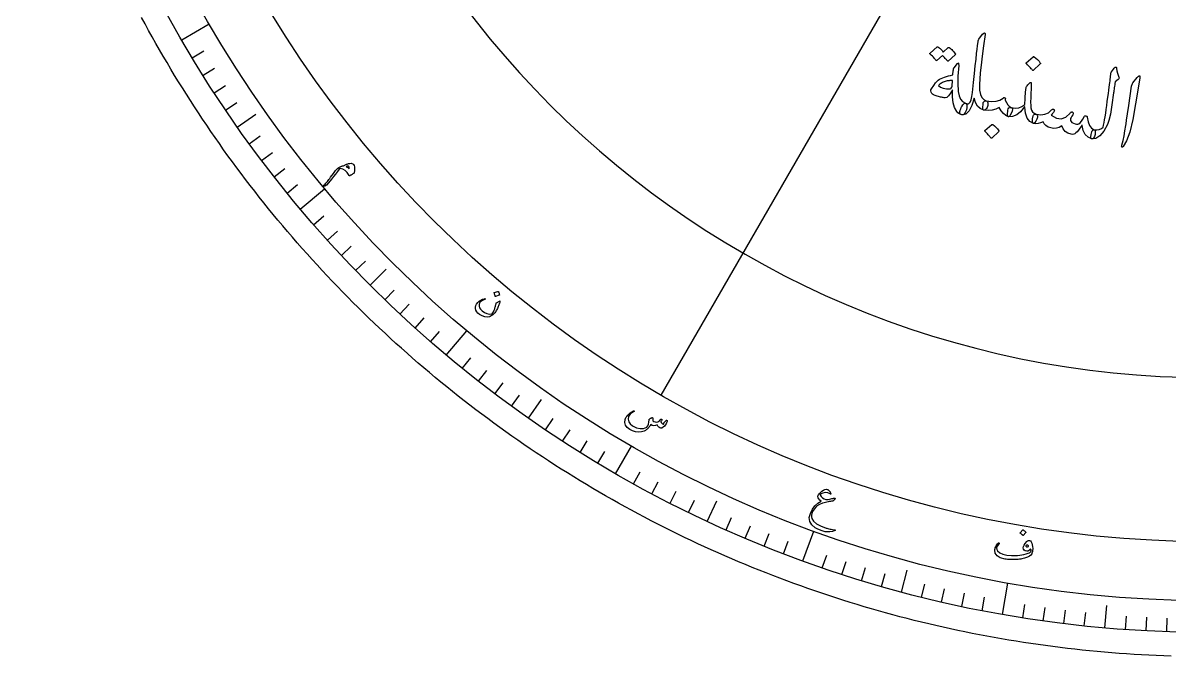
# Model space of a CAD drawing. Header units: millimetres. Extents: x -56 to 56, y -56 to 72.
# Drawn here: x -54.4 to -1.8, y -55.5 to -26.4 of the extents above; entities that cross this region are included whole.
import ezdxf

# ---------------------------------------------------------------- set-up
doc = ezdxf.new("R2010")
doc.units = ezdxf.units.MM
for name, color, linetype in [('CUT_OUTER', 1, 'Continuous'), ('ENGRAVE', 7, 'Continuous'), ('ENGRAVE_FINE', 8, 'Continuous'), ('TEXT', 5, 'Continuous')]:
    doc.layers.add(name, color=color, linetype=linetype)

msp = doc.modelspace()

# ---------------------------------------------------------------- linework, layer by layer
at = {"layer": 'CUT_OUTER'}
msp.add_lwpolyline([(-1.7025, -55.4739), (-2.0428, -55.4624), (-2.3831, -55.4488), (-2.7233, -55.4331), (-3.0633, -55.4154), (-3.4033, -55.3956), (-3.7431, -55.3736), (-4.0828, -55.3496), (-4.4224, -55.3235), (-4.7618, -55.2953), (-5.1009, -55.2651), (-5.44, -55.2328), (-5.7788, -55.1983), (-6.1173, -55.1618), (-6.4557, -55.1233), (-6.7938, -55.0826), (-7.1316, -55.0399), (-7.4692, -54.9951), (-7.8065, -54.9482), (-8.1435, -54.8993), (-8.4802, -54.8483), (-8.8166, -54.7952), (-9.1527, -54.7401), (-9.4884, -54.6829), (-9.8237, -54.6237), (-10.1587, -54.5624), (-10.4933, -54.499), (-10.8275, -54.4336), (-11.1613, -54.3661), (-11.4947, -54.2966), (-11.8276, -54.2251), (-12.1601, -54.1515), (-12.4922, -54.0758), (-12.8237, -53.9982), (-13.1548, -53.9185), (-13.4854, -53.8367), (-13.8155, -53.753), (-14.145, -53.6672), (-14.4741, -53.5794), (-14.8026, -53.4896), (-15.1305, -53.3977), (-15.4578, -53.3039), (-15.7846, -53.208), (-16.1108, -53.1102), (-16.4364, -53.0103), (-16.7613, -52.9085), (-17.0857, -52.8046), (-17.4093, -52.6988), (-17.7324, -52.591), (-18.0547, -52.4812), (-18.3764, -52.3694), (-18.6974, -52.2557), (-19.0177, -52.14), (-19.3372, -52.0223), (-19.6561, -51.9027), (-19.9742, -51.7811), (-20.2915, -51.6576), (-20.6081, -51.5321), (-20.9239, -51.4047), (-21.2389, -51.2753), (-21.5532, -51.144), (-21.8666, -51.0108), (-22.1791, -50.8757), (-22.4909, -50.7386), (-22.8018, -50.5997), (-23.1118, -50.4588), (-23.421, -50.3161), (-23.7293, -50.1714), (-24.0367, -50.0249), (-24.3432, -49.8764), (-24.6488, -49.7261), (-24.9534, -49.5739), (-25.2571, -49.4199), (-25.5599, -49.264), (-25.8617, -49.1062), (-26.1625, -48.9466), (-26.4624, -48.7852), (-26.7612, -48.6219), (-27.059, -48.4568), (-27.3558, -48.2898), (-27.6516, -48.1211), (-27.9464, -47.9505), (-28.2401, -47.7781), (-28.5327, -47.6039), (-28.8243, -47.428), (-29.1147, -47.2502), (-29.4041, -47.0707), (-29.6924, -46.8894), (-29.9795, -46.7063), (-30.2655, -46.5215), (-30.5504, -46.3349), (-30.8341, -46.1466), (-31.1167, -45.9565), (-31.3981, -45.7647), (-31.6783, -45.5712), (-31.9574, -45.376), (-32.2352, -45.179), (-32.5118, -44.9804), (-32.7872, -44.78), (-33.0613, -44.578), (-33.3342, -44.3743), (-33.6059, -44.1689), (-33.8762, -43.9619), (-34.1454, -43.7532), (-34.4132, -43.5429), (-34.6797, -43.3309), (-34.9449, -43.1173), (-35.2088, -42.9021), (-35.4714, -42.6852), (-35.7327, -42.4668), (-35.9925, -42.2467), (-36.2511, -42.0251), (-36.5083, -41.8019), (-36.7641, -41.5771), (-37.0185, -41.3507), (-37.2715, -41.1228), (-37.5231, -40.8933), (-37.7734, -40.6623), (-38.0221, -40.4298), (-38.2695, -40.1957), (-38.5154, -39.9601), (-38.7599, -39.7231), (-39.0029, -39.4845), (-39.2444, -39.2444), (-39.4845, -39.0029), (-39.7231, -38.7599), (-39.9601, -38.5154), (-40.1957, -38.2695), (-40.4298, -38.0221), (-40.6623, -37.7734), (-40.8933, -37.5231), (-41.1228, -37.2715), (-41.3507, -37.0185), (-41.5771, -36.7641), (-41.8019, -36.5083), (-42.0251, -36.2511), (-42.2467, -35.9925), (-42.4668, -35.7327), (-42.6852, -35.4714), (-42.9021, -35.2088), (-43.1173, -34.9449), (-43.3309, -34.6797), (-43.5429, -34.4132), (-43.7532, -34.1454), (-43.9619, -33.8762), (-44.1689, -33.6059), (-44.3743, -33.3342), (-44.578, -33.0613), (-44.78, -32.7872), (-44.9804, -32.5118), (-45.179, -32.2352), (-45.376, -31.9574), (-45.5712, -31.6783), (-45.7647, -31.3981), (-45.9565, -31.1167), (-46.1466, -30.8341), (-46.3349, -30.5504), (-46.5215, -30.2655), (-46.7063, -29.9795), (-46.8894, -29.6924), (-47.0707, -29.4041), (-47.2502, -29.1147), (-47.428, -28.8243), (-47.6039, -28.5327), (-47.7781, -28.2401), (-47.9505, -27.9464), (-48.1211, -27.6516), (-48.2898, -27.3558), (-48.4568, -27.059), (-48.6219, -26.7612), (-48.7852, -26.4624), (-48.9466, -26.1625)], dxfattribs=at)
at = {"layer": 'ENGRAVE'}
for points in [[(0, 0), (-25.1138, -43.4983)], [(-47.1031, -27.195), (-45.8414, -26.4666)], [(-44.5537, -31.1968), (-43.7012, -30.5999)], [(-41.6652, -34.9612), (-40.5491, -34.0248)], [(-38.4595, -38.4595), (-37.7237, -37.7237)], [(-34.9612, -41.6652), (-34.0248, -40.5491)], [(-31.1968, -44.5537), (-30.5999, -43.7012)], [(-27.195, -47.1031), (-26.4666, -45.8414)], [(-22.9862, -49.2941), (-22.5464, -48.351)], [(-18.6025, -51.1099), (-18.1042, -49.7409)], [(-14.0772, -52.5367), (-13.8078, -51.5315)], [(-9.4447, -53.5637), (-9.1917, -52.129)], [(-4.7404, -54.183), (-4.6497, -53.1464)]]:
    msp.add_lwpolyline(points, dxfattribs=at)
for radius in [54.39, 54.39, 52.9331, 50.2275, 50.2275]:
    msp.add_circle((0, 0), radius, dxfattribs=at)
msp.add_arc((0, 0), 42.6934, 180, 270, dxfattribs=at)
at = {"layer": 'ENGRAVE_FINE'}
for points in [[(-46.6213, -28.0129), (-46.0861, -27.6913)], [(-46.1253, -28.8223), (-45.5958, -28.4914)], [(-45.6153, -29.6229), (-45.0916, -29.2829)], [(-45.0914, -30.4145), (-44.5737, -30.0654)], [(-44.0024, -31.9696), (-43.4973, -31.6026)], [(-43.4378, -32.7327), (-42.9391, -32.357)], [(-42.8599, -33.4858), (-42.3679, -33.1014)], [(-42.269, -34.2287), (-41.7837, -33.8358)], [(-41.0487, -35.6831), (-40.5774, -35.2734)], [(-40.4196, -36.394), (-39.9556, -35.9762)], [(-39.7783, -37.0939), (-39.3217, -36.6681)], [(-39.1249, -37.7825), (-38.6758, -37.3487)], [(-37.7825, -39.1249), (-37.3487, -38.6758)], [(-37.0939, -39.7783), (-36.6681, -39.3217)], [(-36.394, -40.4196), (-35.9762, -39.9556)], [(-35.6831, -41.0487), (-35.2734, -40.5774)], [(-34.2287, -42.269), (-33.8358, -41.7837)], [(-33.4858, -42.8599), (-33.1014, -42.3679)], [(-32.7327, -43.4378), (-32.357, -42.9391)], [(-31.9696, -44.0024), (-31.6026, -43.4973)], [(-30.4145, -45.0914), (-30.0654, -44.5737)], [(-29.6229, -45.6153), (-29.2829, -45.0916)], [(-28.8223, -46.1253), (-28.4914, -45.5958)], [(-28.0129, -46.6213), (-27.6913, -46.0861)], [(-26.3688, -47.5706), (-26.0661, -47.0245)], [(-25.5346, -48.0235), (-25.2414, -47.4722)], [(-24.6925, -48.4618), (-24.4091, -47.9055)], [(-23.843, -48.8854), (-23.5693, -48.3242)], [(-22.1224, -49.6877), (-21.8684, -49.1173)], [(-21.2519, -50.0663), (-21.0079, -49.4915)], [(-20.3749, -50.4295), (-20.141, -49.8506)], [(-19.4916, -50.7774), (-19.2679, -50.1945)], [(-17.7077, -51.4268), (-17.5044, -50.8364)], [(-16.8074, -51.728), (-16.6145, -51.1341)], [(-15.9021, -52.0134), (-15.7195, -51.4163)], [(-14.9919, -52.283), (-14.8198, -51.6828)], [(-13.1581, -52.7744), (-13.0071, -52.1686)], [(-12.2351, -52.996), (-12.0946, -52.3876)], [(-11.3083, -53.2014), (-11.1785, -52.5907)], [(-10.3781, -53.3907), (-10.259, -52.7778)], [(-8.5085, -53.7204), (-8.4108, -53.1037)], [(-7.5696, -53.8607), (-7.4827, -53.2424)], [(-6.6285, -53.9846), (-6.5524, -53.3649)], [(-5.6853, -54.092), (-5.62, -53.4711)], [(-3.7941, -54.2575), (-3.7505, -53.6347)], [(-2.8466, -54.3155), (-2.8139, -53.6919)], [(-1.8982, -54.3569), (-1.8764, -53.7329)]]:
    msp.add_lwpolyline(points, dxfattribs=at)
at = {"layer": 'TEXT'}
for points in [[(-11.3087, -30.2511), (-11.2634, -30.1758), (-11.22, -30.1264), (-11.1785, -30.1029), (-11.1389, -30.1054), (-11.0885, -30.123), (-11.0465, -30.1314), (-11.0126, -30.1307), (-10.987, -30.1209), (-10.9305, -30.0577), (-10.8837, -29.9511), (-10.8466, -29.8009), (-10.8192, -29.6073), (-10.7706, -29.1505), (-10.7269, -28.7439), (-10.6882, -28.3875), (-10.6544, -28.0814), (-10.6259, -27.8255), (-10.603, -27.6196), (-10.5857, -27.4639), (-10.5739, -27.3582), (-10.5629, -27.2891), (-10.5502, -27.2325), (-10.5359, -27.1882), (-10.5198, -27.1563), (-10.3511, -26.9399), (-10.2961, -26.8945), (-10.2596, -26.8801), (-10.2413, -26.8966), (-10.2415, -26.9441), (-10.3134, -27.4766), (-10.3735, -27.9485), (-10.4217, -28.3597), (-10.4581, -28.7102), (-10.4832, -29.0002), (-10.4979, -29.2298), (-10.502, -29.399), (-10.4957, -29.5078), (-10.4525, -29.6955), (-10.3869, -29.8389), (-10.2986, -29.938), (-10.1878, -29.9929), (-10.153, -30.0107), (-10.1282, -30.0428), (-10.1136, -30.0892), (-10.1091, -30.1498), (-10.1132, -30.2038), (-10.1259, -30.2548), (-10.1473, -30.3028), (-10.1773, -30.3479), (-10.2103, -30.3831), (-10.2419, -30.4061), (-10.2722, -30.4169), (-10.301, -30.4154), (-10.4592, -30.346), (-10.5862, -30.2308), (-10.6821, -30.0699), (-10.7469, -29.8632), (-10.8528, -30.2128), (-10.9756, -30.4586), (-11.1152, -30.6005), (-11.2716, -30.6384), (-11.3079, -30.6331), (-11.338, -30.6232), (-11.3618, -30.6086), (-11.3793, -30.5895), (-11.3935, -30.5614), (-11.3992, -30.5275), (-11.3964, -30.4877), (-11.3851, -30.442), (-11.3758, -30.4169), (-11.3667, -30.3922), (-11.3576, -30.3677), (-11.3486, -30.3436), (-11.3394, -30.3198), (-11.3297, -30.2964), (-11.3195, -30.2735), (-11.3087, -30.2511)], [(-11.9283, -27.5489), (-11.9208, -27.5446), (-11.9117, -27.5432), (-11.9008, -27.5449), (-11.8882, -27.5495), (-11.8466, -27.5792), (-11.807, -27.6103), (-11.7693, -27.6427), (-11.7335, -27.6765), (-11.6995, -27.7121), (-11.667, -27.7497), (-11.6359, -27.7895), (-11.6064, -27.8313), (-11.6017, -27.843), (-11.6012, -27.8541), (-11.605, -27.8648), (-11.6131, -27.8749), (-11.934, -28.1713), (-11.9415, -28.1743), (-11.9506, -28.1719), (-11.9613, -28.164), (-11.9738, -28.1506), (-11.9817, -28.1392), (-11.9953, -28.1228), (-12.0144, -28.1015), (-12.0391, -28.0752), (-12.0697, -28.0436), (-12.1062, -28.0063), (-12.1488, -27.9633), (-12.1974, -27.9146), (-12.45, -28.1438), (-12.4605, -28.1501), (-12.4716, -28.1493), (-12.4833, -28.1414), (-12.4957, -28.1265), (-12.5064, -28.1136), (-12.5234, -28.0939), (-12.5469, -28.0675), (-12.5767, -28.0343), (-12.6134, -27.9943), (-12.6577, -27.9472), (-12.7096, -27.893), (-12.769, -27.8318), (-12.7744, -27.8228), (-12.7758, -27.8149), (-12.773, -27.8081), (-12.7661, -27.8024), (-12.4442, -27.5213), (-12.4368, -27.517), (-12.4276, -27.5157), (-12.4168, -27.5173), (-12.4042, -27.522), (-12.3683, -27.5453), (-12.3341, -27.5703), (-12.3016, -27.5971), (-12.2709, -27.6256), (-12.2418, -27.6556), (-12.2143, -27.6867), (-12.1884, -27.719), (-12.164, -27.7524)], [(-11.4682, -29.5693), (-11.4335, -29.7613), (-11.367, -29.9147), (-11.2688, -30.0294), (-11.1389, -30.1054), (-11.1037, -30.128), (-11.0803, -30.1638), (-11.0686, -30.2129), (-11.0686, -30.2752), (-11.0728, -30.3071), (-11.0782, -30.3393), (-11.0851, -30.3717), (-11.0932, -30.4044), (-11.1032, -30.437), (-11.1155, -30.4689), (-11.1302, -30.5002), (-11.1472, -30.5309), (-11.1793, -30.5802), (-11.2099, -30.6147), (-11.2391, -30.6346), (-11.2669, -30.6397), (-11.3453, -30.6187), (-11.4169, -30.5844), (-11.4819, -30.5368), (-11.5401, -30.4759), (-11.6376, -30.3023), (-11.7029, -30.0788), (-11.736, -29.8054), (-11.7368, -29.4822), (-11.8304, -29.6484), (-11.9184, -29.7657), (-12.0009, -29.8341), (-12.0779, -29.8538), (-12.1159, -29.8505), (-12.1556, -29.8455), (-12.197, -29.8388), (-12.2402, -29.8304), (-12.2854, -29.8202), (-12.333, -29.8081), (-12.3828, -29.7941), (-12.4351, -29.7782), (-12.5302, -29.7458), (-12.602, -29.7158), (-12.6506, -29.6883), (-12.676, -29.6633), (-12.7116, -29.6003), (-12.7276, -29.5413), (-12.7239, -29.4863), (-12.7005, -29.4353), (-12.5962, -29.2846), (-12.5097, -29.1694), (-12.4409, -29.0897), (-12.3897, -29.0456), (-12.3255, -29.0055), (-12.2558, -28.9682), (-12.1805, -28.9337), (-12.0996, -28.9019), (-12.0132, -28.8728), (-11.9212, -28.8465), (-11.8237, -28.823), (-11.7206, -28.8022), (-11.6985, -28.6068), (-11.6946, -28.5836), (-11.6909, -28.5623), (-11.6874, -28.5428), (-11.6841, -28.5251), (-11.6804, -28.5094), (-11.6757, -28.4959), (-11.67, -28.4845), (-11.6632, -28.4753), (-11.5102, -28.2798), (-11.4833, -28.2556), (-11.4639, -28.262), (-11.4522, -28.2992), (-11.448, -28.367), (-11.4641, -28.5356), (-11.476, -28.6991), (-11.4837, -28.8575), (-11.4871, -29.0107), (-11.487, -29.1585), (-11.4838, -29.3009), (-11.4775, -29.4378), (-11.4682, -29.5693)], [(-8.0256, -27.9706), (-8.0182, -27.9663), (-8.009, -27.965), (-7.9981, -27.9666), (-7.9855, -27.9713), (-7.9042, -28.0327), (-7.8303, -28.1009), (-7.7639, -28.1759), (-7.705, -28.2578), (-7.7002, -28.2691), (-7.6995, -28.2794), (-7.7029, -28.2885), (-7.7104, -28.2966), (-8.0267, -28.5943), (-8.0371, -28.6006), (-8.0483, -28.5998), (-8.06, -28.592), (-8.0723, -28.577), (-8.083, -28.5641), (-8.1001, -28.5444), (-8.1235, -28.518), (-8.1533, -28.4849), (-8.1901, -28.4448), (-8.2344, -28.3977), (-8.2862, -28.3436), (-8.3456, -28.2824), (-8.3532, -28.2728), (-8.356, -28.2645), (-8.3541, -28.2575), (-8.3475, -28.2517)], [(-4.4423, -28.664), (-4.3901, -28.5959), (-4.3491, -28.5418), (-4.3195, -28.5016), (-4.3012, -28.4754), (-4.288, -28.4591), (-4.2739, -28.4487), (-4.2589, -28.4443), (-4.2429, -28.4457), (-4.2264, -28.4533), (-4.2143, -28.4659), (-4.2068, -28.4837), (-4.2038, -28.5065), (-4.1918, -28.6176), (-4.1694, -28.7208), (-4.1367, -28.816), (-4.0938, -28.9033), (-4.0825, -28.9306), (-4.0844, -28.9574), (-4.0993, -28.9839), (-4.1274, -29.0101), (-4.2697, -29.1279), (-4.2801, -29.195), (-4.2902, -29.2608), (-4.3, -29.3255), (-4.3095, -29.389), (-4.3186, -29.4514), (-4.3275, -29.5125), (-4.336, -29.5725), (-4.3442, -29.6313), (-4.4206, -30.1757), (-4.4913, -30.5983), (-4.5565, -30.8992), (-4.6161, -31.0782), (-4.7932, -31.3846), (-4.9742, -31.5974), (-5.159, -31.7168), (-5.3477, -31.7427), (-5.3524, -31.7414), (-5.3571, -31.7401), (-5.3618, -31.7389), (-5.3665, -31.7376), (-5.3873, -31.7037), (-5.389, -31.6385), (-5.3716, -31.5419), (-5.3351, -31.4139), (-5.318, -31.3676), (-5.2955, -31.3365), (-5.2677, -31.3206), (-5.2345, -31.3201), (-5.109, -31.3283), (-4.9982, -31.3117), (-4.9023, -31.2704), (-4.8211, -31.2044), (-4.7987, -31.1051), (-4.7759, -30.9913), (-4.7528, -30.8632), (-4.7292, -30.7208), (-4.7051, -30.5646), (-4.6804, -30.3955), (-4.655, -30.2132), (-4.629, -30.018), (-4.6019, -29.8265), (-4.578, -29.6542), (-4.5575, -29.5012), (-4.5402, -29.3675), (-4.5256, -29.2531), (-4.5131, -29.1583), (-4.5027, -29.0831), (-4.4944, -29.0275), (-4.4696, -28.7473), (-4.464, -28.7205), (-4.4576, -28.6977), (-4.4503, -28.6788), (-4.4423, -28.664)], [(-3.2653, -28.9291), (-3.1971, -28.8542), (-3.1529, -28.8334), (-3.1325, -28.8665), (-3.136, -28.9536), (-3.3363, -30.1329), (-3.4612, -30.8561), (-3.5979, -31.424), (-3.7465, -31.8364), (-3.9069, -32.0935), (-3.9286, -32.1122), (-3.9457, -32.1208), (-3.9582, -32.1194), (-3.9661, -32.1078), (-3.9706, -32.0918), (-3.9717, -32.0724), (-3.9693, -32.0494), (-3.9635, -32.023), (-3.909, -31.8196), (-3.8606, -31.6014), (-3.8183, -31.3684), (-3.7821, -31.1205), (-3.7714, -31.0561), (-3.7444, -30.8815), (-3.7012, -30.5968), (-3.6416, -30.202), (-3.5172, -29.3245), (-3.5075, -29.2787), (-3.4939, -29.2377), (-3.4767, -29.2014), (-3.4557, -29.1699)], [(-11.7391, -29.0589), (-11.7752, -29.0599), (-11.8128, -29.0618), (-11.8519, -29.0645), (-11.8925, -29.0681), (-11.9345, -29.0735), (-11.9779, -29.0817), (-12.0227, -29.0927), (-12.0689, -29.1064), (-12.1141, -29.1204), (-12.1575, -29.1367), (-12.199, -29.1555), (-12.2386, -29.1766), (-12.2761, -29.2003), (-12.3111, -29.2264), (-12.3436, -29.2551), (-12.3737, -29.2864), (-12.2796, -29.3635), (-12.1604, -29.4152), (-12.0162, -29.4416), (-11.8469, -29.4426), (-11.8177, -29.4319), (-11.7924, -29.4082), (-11.7712, -29.3714), (-11.7541, -29.3216)], [(-8.3595, -29.3857), (-8.3527, -29.3652), (-8.3366, -29.3378), (-8.311, -29.3034), (-8.2761, -29.2622), (-8.2403, -29.2236), (-8.2109, -29.1928), (-8.1881, -29.1697), (-8.1717, -29.1543), (-8.146, -29.1454), (-8.1286, -29.1532), (-8.1194, -29.1777), (-8.1185, -29.2188), (-8.12, -29.2463), (-8.1214, -29.2791), (-8.1227, -29.3172), (-8.1238, -29.3608), (-8.1254, -29.4093), (-8.1278, -29.4623), (-8.1311, -29.5198), (-8.1352, -29.5817), (-8.1455, -29.8419), (-8.149, -30.051), (-8.1458, -30.2092), (-8.1358, -30.3162), (-8.1053, -30.416), (-8.056, -30.4974), (-7.988, -30.5606), (-7.9013, -30.6055), (-7.8763, -30.6179), (-7.8564, -30.6352), (-7.8416, -30.6574), (-7.8319, -30.6845), (-7.827, -30.7179), (-7.8301, -30.7529), (-7.8412, -30.7896), (-7.8602, -30.8279), (-7.9084, -30.9207), (-7.9501, -30.985), (-7.9855, -31.0208), (-8.0145, -31.0281), (-8.1899, -30.9374), (-8.3149, -30.7828), (-8.3894, -30.5644), (-8.4135, -30.2821), (-8.4154, -30.2718), (-8.4182, -30.267), (-8.4219, -30.2676), (-8.4263, -30.2736), (-8.6063, -30.4921), (-8.7885, -30.6395), (-8.9732, -30.7159), (-9.1601, -30.7211), (-9.1793, -30.7141), (-9.1934, -30.6996), (-9.2023, -30.6777), (-9.2061, -30.6484), (-9.2056, -30.608), (-9.2031, -30.5574), (-9.1984, -30.4967), (-9.1917, -30.4258), (-9.1764, -30.3592), (-9.1471, -30.3157), (-9.104, -30.2955), (-9.0469, -30.2986), (-8.8602, -30.3237), (-8.6937, -30.3089), (-8.5472, -30.2541), (-8.4208, -30.1594), (-8.415, -30.1446), (-8.4106, -30.1118), (-8.4077, -30.061), (-8.4062, -29.9922), (-8.4054, -29.9496), (-8.4029, -29.8975), (-8.3987, -29.8357), (-8.393, -29.7642), (-8.3859, -29.6834), (-8.378, -29.5934), (-8.3692, -29.4942), (-8.3595, -29.3857)], [(-9.0469, -30.2986), (-9.0129, -30.3206), (-8.989, -30.3405), (-8.9752, -30.3584), (-8.9715, -30.3741), (-8.9737, -30.3962), (-8.9794, -30.4223), (-8.9888, -30.4525), (-9.0017, -30.4868), (-9.0499, -30.595), (-9.0924, -30.6701), (-9.1291, -30.7121), (-9.1601, -30.7211), (-9.2821, -30.6693), (-9.3945, -30.5816), (-9.4973, -30.4581), (-9.5905, -30.2989), (-9.7421, -30.3812), (-9.9119, -30.4279), (-10.0997, -30.4388), (-10.3057, -30.4142), (-10.326, -30.404), (-10.3398, -30.3862), (-10.3471, -30.3606), (-10.3479, -30.3274), (-10.3326, -30.1201), (-10.3308, -30.097), (-10.3227, -30.0737), (-10.3082, -30.0502), (-10.2874, -30.0266), (-10.2662, -30.0096), (-10.2433, -29.9981), (-10.2188, -29.9921), (-10.1925, -29.9916), (-9.946, -30.0199), (-9.7342, -30.0087), (-9.557, -29.9581), (-9.4146, -29.8679), (-9.3973, -29.8549), (-9.3789, -29.8473), (-9.3594, -29.845), (-9.3388, -29.848), (-9.321, -29.8556), (-9.31, -29.867), (-9.3056, -29.8824), (-9.3079, -29.9015), (-9.312, -29.9193), (-9.3143, -29.935), (-9.3149, -29.9487), (-9.3136, -29.9604), (-9.2601, -30.0763), (-9.1978, -30.1713), (-9.1267, -30.2454), (-9.0469, -30.2986)], [(-7.2098, -30.4285), (-7.1882, -30.4069), (-7.167, -30.3909), (-7.1459, -30.3805), (-7.1252, -30.3757), (-7.1059, -30.3768), (-7.0896, -30.384), (-7.0762, -30.3973), (-7.0657, -30.4168), (-7.061, -30.4404), (-7.0651, -30.466), (-7.0778, -30.4937), (-7.0993, -30.5235), (-7.1131, -30.5378), (-7.1267, -30.5527), (-7.1401, -30.5683), (-7.1534, -30.5845), (-7.1671, -30.601), (-7.1817, -30.6172), (-7.1971, -30.6332), (-7.2135, -30.6489), (-6.9688, -30.7865), (-6.7414, -30.8169), (-6.5312, -30.7402), (-6.3382, -30.5564), (-6.317, -30.5347), (-6.2966, -30.5184), (-6.277, -30.5076), (-6.2583, -30.5023), (-6.239, -30.5031), (-6.2225, -30.5094), (-6.2087, -30.5213), (-6.1976, -30.5387), (-6.1916, -30.5598), (-6.193, -30.5827), (-6.2019, -30.6074), (-6.2181, -30.6338), (-6.2608, -30.6969), (-6.2923, -30.7511), (-6.3126, -30.7963), (-6.3216, -30.8325), (-6.3193, -30.8882), (-6.296, -30.9388), (-6.2519, -30.9843), (-6.1869, -31.0246), (-6.1126, -31.0546), (-6.045, -31.0677), (-5.9842, -31.0639), (-5.9302, -31.0431), (-5.8765, -30.9999), (-5.8166, -30.9289), (-5.7504, -30.8299), (-5.6781, -30.7031), (-5.6684, -30.688), (-5.6541, -30.6793), (-5.6352, -30.6768), (-5.6116, -30.6806), (-5.5888, -30.6892), (-5.5719, -30.7013), (-5.561, -30.7168), (-5.556, -30.7358), (-5.5161, -30.9531), (-5.4484, -31.1231), (-5.353, -31.2459), (-5.2298, -31.3214), (-5.2051, -31.3406), (-5.1894, -31.3724), (-5.1828, -31.417), (-5.1852, -31.4742), (-5.1923, -31.5349), (-5.2045, -31.5885), (-5.2217, -31.6352), (-5.244, -31.6748), (-5.2697, -31.7098), (-5.2948, -31.7329), (-5.3192, -31.7443), (-5.343, -31.7439), (-5.5148, -31.6667), (-5.6452, -31.5384), (-5.7343, -31.3589), (-5.7819, -31.1281), (-5.784, -31.1162), (-5.7887, -31.1112), (-5.7958, -31.1131), (-5.8054, -31.1218), (-5.8846, -31.2437), (-5.955, -31.3422), (-6.0166, -31.4172), (-6.0694, -31.4688), (-6.1207, -31.5019), (-6.1732, -31.5227), (-6.2268, -31.5313), (-6.2815, -31.5277), (-6.4351, -31.4755), (-6.5589, -31.3942), (-6.653, -31.2838), (-6.7172, -31.1442), (-6.8393, -31.2128), (-6.9648, -31.2515), (-7.0936, -31.2604), (-7.2258, -31.2394), (-7.3462, -31.1949), (-7.4447, -31.1317), (-7.5212, -31.0499), (-7.5758, -30.9494), (-7.6903, -31.0046), (-7.8016, -31.0361), (-7.9096, -31.0439), (-8.0145, -31.0281), (-8.0495, -30.9977), (-8.0651, -30.9303), (-8.0613, -30.8259), (-8.0382, -30.6846), (-8.022, -30.644), (-7.9938, -30.6172), (-7.9535, -30.6044), (-7.9013, -30.6055), (-7.6805, -30.6288), (-7.4916, -30.6071), (-7.3347, -30.5403), (-7.2098, -30.4285)], [(-9.9255, -31.0797), (-9.918, -31.0754), (-9.9089, -31.074), (-9.898, -31.0757), (-9.8854, -31.0803), (-9.8041, -31.1418), (-9.7302, -31.21), (-9.6638, -31.285), (-9.6049, -31.3668), (-9.6001, -31.3782), (-9.5994, -31.3885), (-9.6028, -31.3976), (-9.6103, -31.4057), (-9.9265, -31.7034), (-9.937, -31.7097), (-9.9482, -31.7089), (-9.9599, -31.701), (-9.9722, -31.6861), (-9.9829, -31.6732), (-10, -31.6535), (-10.0234, -31.6271), (-10.0532, -31.5939), (-10.09, -31.5539), (-10.1343, -31.5068), (-10.1861, -31.4526), (-10.2455, -31.3914), (-10.253, -31.3819), (-10.2559, -31.3736), (-10.254, -31.3665), (-10.2474, -31.3608)], [(-39.6824, -32.9774), (-39.6543, -32.9612), (-39.6257, -32.9456), (-39.5967, -32.9309), (-39.5672, -32.9169), (-39.5373, -32.9039), (-39.5069, -32.8925), (-39.4762, -32.8824), (-39.4451, -32.8739), (-39.3853, -32.8624), (-39.334, -32.8592), (-39.291, -32.8643), (-39.2565, -32.8776), (-39.2181, -32.9099), (-39.191, -32.958), (-39.1749, -33.0221), (-39.1698, -33.1021), (-39.1701, -33.1255), (-39.171, -33.1489), (-39.1726, -33.1722), (-39.1749, -33.1954), (-39.1778, -33.2187), (-39.1813, -33.2421), (-39.1853, -33.2657), (-39.1898, -33.2894), (-39.1931, -33.3024), (-39.1978, -33.3133), (-39.2039, -33.3221), (-39.2115, -33.3289), (-39.2471, -33.3503), (-39.279, -33.3691), (-39.3072, -33.3855), (-39.3318, -33.3995), (-39.3523, -33.4108), (-39.3685, -33.4194), (-39.3802, -33.4252), (-39.3875, -33.4283), (-39.3984, -33.4298), (-39.4078, -33.4277), (-39.4156, -33.422), (-39.4219, -33.4126), (-39.5058, -33.2795), (-39.6027, -33.184), (-39.7129, -33.1261), (-39.8366, -33.1056), (-39.8486, -33.1068), (-39.8588, -33.1102), (-39.8673, -33.1158), (-39.8739, -33.1234), (-39.955, -33.2372), (-40.0412, -33.3535), (-40.1325, -33.4722), (-40.2288, -33.5934), (-40.3626, -33.7515), (-40.4659, -33.857), (-40.5388, -33.9096), (-40.5815, -33.9094), (-40.5867, -33.8992), (-40.5851, -33.8863), (-40.5766, -33.8706), (-40.5613, -33.8523), (-40.5268, -33.8169), (-40.4919, -33.779), (-40.4566, -33.7383), (-40.4209, -33.695), (-40.3847, -33.6494), (-40.348, -33.6016), (-40.3107, -33.5518), (-40.2728, -33.4999), (-40.1456, -33.3262), (-40.0403, -33.1938), (-39.9571, -33.1027), (-39.8962, -33.0527), (-39.8643, -33.0337), (-39.8337, -33.0177), (-39.8045, -33.0045), (-39.7766, -32.9942), (-39.7504, -32.9865), (-39.7259, -32.9812), (-39.7032, -32.9781), (-39.6824, -32.9774)], [(-39.5586, -33.0102), (-39.5408, -33.0195), (-39.5228, -33.03), (-39.5046, -33.0416), (-39.4863, -33.0544), (-39.4679, -33.0683), (-39.4495, -33.0831), (-39.4311, -33.0989), (-39.4127, -33.1157), (-39.4148, -33.0721), (-39.4209, -33.0381), (-39.431, -33.0138), (-39.4451, -32.999), (-39.4698, -32.988), (-39.497, -32.9862), (-39.5266, -32.9936), (-39.5586, -33.0102)], [(-32.5916, -38.74), (-32.5881, -38.7396), (-32.5845, -38.7407), (-32.5808, -38.7432), (-32.577, -38.747), (-32.5578, -38.7838), (-32.5425, -38.8218), (-32.5311, -38.8611), (-32.5237, -38.9016), (-32.5239, -38.9067), (-32.5254, -38.9106), (-32.5283, -38.9134), (-32.5325, -38.9152), (-32.7016, -38.9723), (-32.7066, -38.9728), (-32.7106, -38.9706), (-32.7136, -38.9657), (-32.7155, -38.958), (-32.7172, -38.9514), (-32.7201, -38.9411), (-32.7241, -38.9272), (-32.7293, -38.9097), (-32.7359, -38.8885), (-32.7439, -38.8633), (-32.7536, -38.8343), (-32.7647, -38.8012), (-32.7658, -38.7964), (-32.7654, -38.7928), (-32.7634, -38.7905), (-32.76, -38.7895)], [(-32.5036, -39.2054), (-32.5124, -39.242), (-32.5225, -39.2795), (-32.5339, -39.3179), (-32.5467, -39.3571), (-32.5611, -39.3972), (-32.5776, -39.4382), (-32.5961, -39.4802), (-32.6166, -39.523), (-32.6382, -39.5647), (-32.6613, -39.6047), (-32.6859, -39.643), (-32.712, -39.6796), (-32.7397, -39.7145), (-32.769, -39.7479), (-32.8, -39.7798), (-32.8326, -39.8101), (-32.8697, -39.8396), (-32.9073, -39.8642), (-32.9453, -39.8838), (-32.9839, -39.8984), (-33.0894, -39.917), (-33.1997, -39.9064), (-33.3145, -39.8666), (-33.4338, -39.7976), (-33.5104, -39.7362), (-33.5678, -39.6708), (-33.606, -39.6015), (-33.6248, -39.5284), (-33.6239, -39.4558), (-33.6057, -39.3853), (-33.5704, -39.317), (-33.5179, -39.2507), (-33.4511, -39.1901), (-33.3769, -39.1404), (-33.2953, -39.1015), (-33.2064, -39.0735), (-33.1946, -39.0718), (-33.1855, -39.0729), (-33.1792, -39.0769), (-33.1758, -39.0838), (-33.1748, -39.0928), (-33.179, -39.1007), (-33.1885, -39.1075), (-33.2032, -39.113), (-33.3053, -39.1567), (-33.3821, -39.2091), (-33.4335, -39.2702), (-33.4593, -39.3401), (-33.4599, -39.4133), (-33.4353, -39.4868), (-33.3853, -39.5606), (-33.3099, -39.6345), (-33.2045, -39.7067), (-33.0963, -39.7537), (-32.9854, -39.7757), (-32.8719, -39.7725), (-32.8689, -39.7716), (-32.8654, -39.7694), (-32.8616, -39.7659), (-32.8573, -39.7611), (-32.8275, -39.7205), (-32.7985, -39.6686), (-32.7701, -39.6054), (-32.7423, -39.5309), (-32.7296, -39.4924), (-32.7181, -39.4563), (-32.7079, -39.4225), (-32.699, -39.3911), (-32.6915, -39.362), (-32.6857, -39.3353), (-32.6815, -39.311), (-32.679, -39.2891), (-32.6772, -39.278), (-32.674, -39.2691), (-32.6694, -39.2623), (-32.6633, -39.2578), (-32.5226, -39.1817), (-32.5128, -39.1786), (-32.5064, -39.1815), (-32.5033, -39.1904), (-32.5036, -39.2054)], [(-24.873, -44.6623), (-24.8657, -44.6564), (-24.8587, -44.6531), (-24.8521, -44.6525), (-24.8458, -44.6545), (-24.839, -44.6594), (-24.8343, -44.6655), (-24.8316, -44.6727), (-24.831, -44.6811), (-24.8333, -44.7085), (-24.8413, -44.7396), (-24.8551, -44.7744), (-24.8746, -44.8129), (-24.9126, -44.8724), (-24.9565, -44.9245), (-25.0065, -44.9693), (-25.0625, -45.0067), (-25.0787, -45.0141), (-25.0942, -45.0183), (-25.109, -45.0191), (-25.1231, -45.0165), (-25.1675, -44.9953), (-25.2093, -44.9619), (-25.2487, -44.9164), (-25.2854, -44.8588), (-25.3639, -44.8944), (-25.439, -44.905), (-25.5108, -44.8906), (-25.5791, -44.8513), (-25.6023, -44.8868), (-25.6256, -44.9203), (-25.6492, -44.9518), (-25.6729, -44.9813), (-25.697, -45.0091), (-25.7215, -45.0353), (-25.7464, -45.0599), (-25.7718, -45.083), (-25.8223, -45.122), (-25.8781, -45.1527), (-25.9392, -45.1751), (-26.0056, -45.1893), (-26.1469, -45.1975), (-26.2827, -45.1819), (-26.4128, -45.1425), (-26.5372, -45.0794), (-26.6615, -44.9817), (-26.7399, -44.8714), (-26.7725, -44.7487), (-26.7593, -44.6139), (-26.7434, -44.572), (-26.7176, -44.5267), (-26.6821, -44.4778), (-26.6369, -44.4255), (-26.5822, -44.3712), (-26.5192, -44.3183), (-26.4482, -44.2667), (-26.369, -44.2165), (-26.3634, -44.2137), (-26.3579, -44.2126), (-26.3525, -44.2132), (-26.3473, -44.2154), (-26.3427, -44.2187), (-26.3393, -44.2225), (-26.337, -44.2268), (-26.3359, -44.2316), (-26.3366, -44.2371), (-26.3387, -44.2421), (-26.3422, -44.2466), (-26.3472, -44.2505), (-26.4504, -44.3187), (-26.5272, -44.3796), (-26.5774, -44.4332), (-26.6011, -44.4796), (-26.6161, -44.6042), (-26.5896, -44.717), (-26.5215, -44.8179), (-26.4119, -44.9066), (-26.2374, -44.9945), (-26.0701, -45.0352), (-25.9105, -45.0286), (-25.7588, -44.9749), (-25.7192, -44.9049), (-25.6884, -44.8246), (-25.6664, -44.7341), (-25.6532, -44.6333), (-25.6527, -44.6226), (-25.6508, -44.6139), (-25.6474, -44.6072), (-25.6425, -44.6024), (-25.622, -44.5884), (-25.6026, -44.5753), (-25.5844, -44.5632), (-25.5673, -44.552), (-25.5514, -44.5419), (-25.537, -44.5333), (-25.5238, -44.526), (-25.5121, -44.5201), (-25.5062, -44.5181), (-25.5015, -44.5186), (-25.4979, -44.5217), (-25.4955, -44.5273), (-25.4947, -44.5309), (-25.4938, -44.5363), (-25.4927, -44.5436), (-25.4916, -44.5526), (-25.4905, -44.5633), (-25.4898, -44.5756), (-25.4893, -44.5894), (-25.4892, -44.6048), (-25.4882, -44.6348), (-25.4858, -44.6575), (-25.4822, -44.6729), (-25.4773, -44.6809), (-25.4342, -44.7105), (-25.3845, -44.7285), (-25.3282, -44.7348), (-25.2655, -44.7296), (-25.2374, -44.7184), (-25.2023, -44.6939), (-25.1599, -44.6562), (-25.1105, -44.6052), (-25.1058, -44.6004), (-25.1002, -44.5972), (-25.0939, -44.5956), (-25.0867, -44.5956), (-25.0805, -44.5965), (-25.0753, -44.5986), (-25.071, -44.6018), (-25.0676, -44.6063), (-25.0672, -44.6209), (-25.0762, -44.6429), (-25.0948, -44.6721), (-25.1229, -44.7087), (-25.0998, -44.75), (-25.0702, -44.7853), (-25.034, -44.8145), (-24.9912, -44.8375), (-24.9846, -44.8244), (-24.9804, -44.8131), (-24.9787, -44.8036), (-24.9794, -44.7959), (-24.9808, -44.7882), (-24.9805, -44.7815), (-24.9784, -44.7757), (-24.9746, -44.771)], [(-17.5175, -47.8214), (-17.4853, -47.8241), (-17.4537, -47.8362), (-17.4226, -47.8576), (-17.392, -47.8885), (-17.3773, -47.9067), (-17.3641, -47.9245), (-17.3525, -47.9418), (-17.3424, -47.9587), (-17.3339, -47.9751), (-17.3268, -47.9907), (-17.3212, -48.0058), (-17.3171, -48.0201), (-17.3156, -48.0332), (-17.3203, -48.0392), (-17.3311, -48.0382), (-17.3482, -48.0302), (-17.4573, -47.9821), (-17.5698, -47.9688), (-17.686, -47.9902), (-17.806, -48.0463), (-17.8106, -48.0511), (-17.8127, -48.0572), (-17.8123, -48.0644), (-17.8095, -48.0728), (-17.7601, -48.1496), (-17.6985, -48.211), (-17.6248, -48.2569), (-17.539, -48.2874), (-17.5225, -48.2899), (-17.4999, -48.2898), (-17.4714, -48.2871), (-17.4369, -48.2817), (-17.3729, -48.2685), (-17.3165, -48.2569), (-17.2675, -48.2467), (-17.226, -48.2381), (-17.192, -48.2311), (-17.1654, -48.2257), (-17.1464, -48.2218), (-17.1347, -48.2196), (-17.1194, -48.2201), (-17.1134, -48.2266), (-17.1167, -48.2391), (-17.1292, -48.2577), (-17.1686, -48.3041), (-17.2005, -48.3377), (-17.2251, -48.3585), (-17.2421, -48.3665), (-17.2875, -48.3711), (-17.3362, -48.3778), (-17.3882, -48.3867), (-17.4436, -48.3976), (-17.5023, -48.4106), (-17.5644, -48.4256), (-17.6298, -48.4427), (-17.6986, -48.4619), (-17.8436, -48.5186), (-17.9687, -48.6013), (-18.0737, -48.7104), (-18.1586, -48.8458), (-18.1897, -48.9252), (-18.2045, -49.0042), (-18.2027, -49.0829), (-18.1844, -49.1613), (-18.1114, -49.2841), (-17.9789, -49.398), (-17.7867, -49.5024), (-17.5349, -49.5967), (-17.4949, -49.6081), (-17.4515, -49.6197), (-17.4048, -49.6313), (-17.3547, -49.643), (-17.3013, -49.6546), (-17.2447, -49.6659), (-17.1849, -49.677), (-17.122, -49.6877), (-17.1113, -49.6902), (-17.1039, -49.6934), (-17.0997, -49.6974), (-17.0988, -49.7021), (-17.1149, -49.718), (-17.1634, -49.7339), (-17.2441, -49.7497), (-17.3572, -49.7653), (-17.425, -49.7718), (-17.4831, -49.7738), (-17.5316, -49.7715), (-17.5704, -49.7649), (-17.71, -49.7265), (-17.834, -49.6838), (-17.9422, -49.6369), (-18.0346, -49.5857), (-18.1947, -49.451), (-18.2844, -49.2959), (-18.3039, -49.1208), (-18.2535, -48.926), (-18.1585, -48.7372), (-18.0443, -48.5818), (-17.9113, -48.4599), (-17.7595, -48.3712), (-17.8163, -48.3158), (-17.8602, -48.2646), (-17.8912, -48.2176), (-17.9092, -48.1748), (-17.9125, -48.159), (-17.9128, -48.143), (-17.9101, -48.1268), (-17.9044, -48.1103), (-17.8816, -48.0688), (-17.8562, -48.0309), (-17.8282, -47.9966), (-17.7975, -47.966), (-17.7253, -47.9083), (-17.6546, -47.865), (-17.5853, -47.836), (-17.5175, -47.8214)], [(-8.5069, -49.6865), (-8.504, -49.6845), (-8.5004, -49.6836), (-8.4959, -49.6838), (-8.4907, -49.6852), (-8.4557, -49.7072), (-8.4235, -49.7323), (-8.394, -49.7604), (-8.3672, -49.7916), (-8.3648, -49.796), (-8.3642, -49.8002), (-8.3652, -49.8041), (-8.3679, -49.8077), (-8.4846, -49.9426), (-8.4886, -49.9456), (-8.4932, -49.9457), (-8.4982, -49.9429), (-8.5037, -49.9373), (-8.5085, -49.9324), (-8.5162, -49.925), (-8.5266, -49.9151), (-8.5399, -49.9026), (-8.5562, -49.8876), (-8.5758, -49.87), (-8.5987, -49.8498), (-8.6248, -49.827), (-8.6282, -49.8233), (-8.6296, -49.82), (-8.6291, -49.8171), (-8.6267, -49.8144)], [(-8.2336, -50.1674), (-8.1941, -50.171), (-8.1579, -50.1925), (-8.1248, -50.232), (-8.0948, -50.2895), (-8.0713, -50.3619), (-8.0579, -50.4457), (-8.0546, -50.5412), (-8.0615, -50.6482), (-8.0664, -50.6866), (-8.0747, -50.7217), (-8.0862, -50.7535), (-8.101, -50.782), (-8.146, -50.8364), (-8.2079, -50.8852), (-8.2869, -50.9284), (-8.383, -50.9659), (-8.4364, -50.9818), (-8.4912, -50.996), (-8.5475, -51.0085), (-8.6052, -51.0193), (-8.6644, -51.0284), (-8.7253, -51.0358), (-8.7879, -51.0414), (-8.8521, -51.0452), (-8.9163, -51.0475), (-8.9789, -51.0483), (-9.0398, -51.0476), (-9.0992, -51.0456), (-9.1569, -51.0419), (-9.2132, -51.0366), (-9.2681, -51.0295), (-9.3215, -51.0207), (-9.54, -50.9618), (-9.6919, -50.8736), (-9.7771, -50.7566), (-9.7958, -50.6112), (-9.791, -50.5792), (-9.7821, -50.5434), (-9.7692, -50.5037), (-9.7523, -50.4603), (-9.7293, -50.4134), (-9.7016, -50.369), (-9.669, -50.327), (-9.6315, -50.2875), (-9.6263, -50.2831), (-9.6205, -50.2804), (-9.6144, -50.2793), (-9.6077, -50.2798), (-9.6017, -50.2818), (-9.5971, -50.2854), (-9.5942, -50.2904), (-9.5927, -50.2969), (-9.5928, -50.3038), (-9.5942, -50.3099), (-9.597, -50.3153), (-9.6012, -50.3198), (-9.6742, -50.4143), (-9.709, -50.5003), (-9.7055, -50.5778), (-9.6635, -50.6468), (-9.5576, -50.7304), (-9.4167, -50.7942), (-9.2409, -50.838), (-9.0305, -50.8612), (-8.937, -50.8643), (-8.8426, -50.8627), (-8.7474, -50.8565), (-8.6513, -50.8458), (-8.5546, -50.8304), (-8.4573, -50.8103), (-8.3595, -50.7856), (-8.2612, -50.7562), (-8.2082, -50.7362), (-8.1668, -50.7121), (-8.137, -50.6837), (-8.1186, -50.6513), (-8.1217, -50.6264), (-8.129, -50.6029), (-8.1406, -50.5807), (-8.1565, -50.5599), (-8.1585, -50.5587), (-8.1615, -50.5596), (-8.1653, -50.5627), (-8.1699, -50.5679), (-8.2056, -50.6091), (-8.243, -50.6383), (-8.282, -50.6555), (-8.3227, -50.6608), (-8.3936, -50.6501), (-8.4446, -50.6203), (-8.4757, -50.5714), (-8.4868, -50.5034), (-8.4769, -50.4468), (-8.4465, -50.3806), (-8.3957, -50.3049), (-8.3245, -50.2195), (-8.3032, -50.199), (-8.2809, -50.1835), (-8.2577, -50.173), (-8.2336, -50.1674)], [(-8.2578, -50.45), (-8.249, -50.4423), (-8.2455, -50.4337), (-8.2471, -50.4243), (-8.2539, -50.414), (-8.2837, -50.387), (-8.3123, -50.377), (-8.3397, -50.3839), (-8.3658, -50.4078), (-8.37, -50.4157), (-8.3719, -50.423), (-8.3713, -50.4297), (-8.3684, -50.4358), (-8.3438, -50.4579), (-8.3172, -50.4677), (-8.2885, -50.465), (-8.2578, -50.45)]]:
    msp.add_lwpolyline(points, close=True, dxfattribs=at)

doc.saveas('drawing.dxf')
